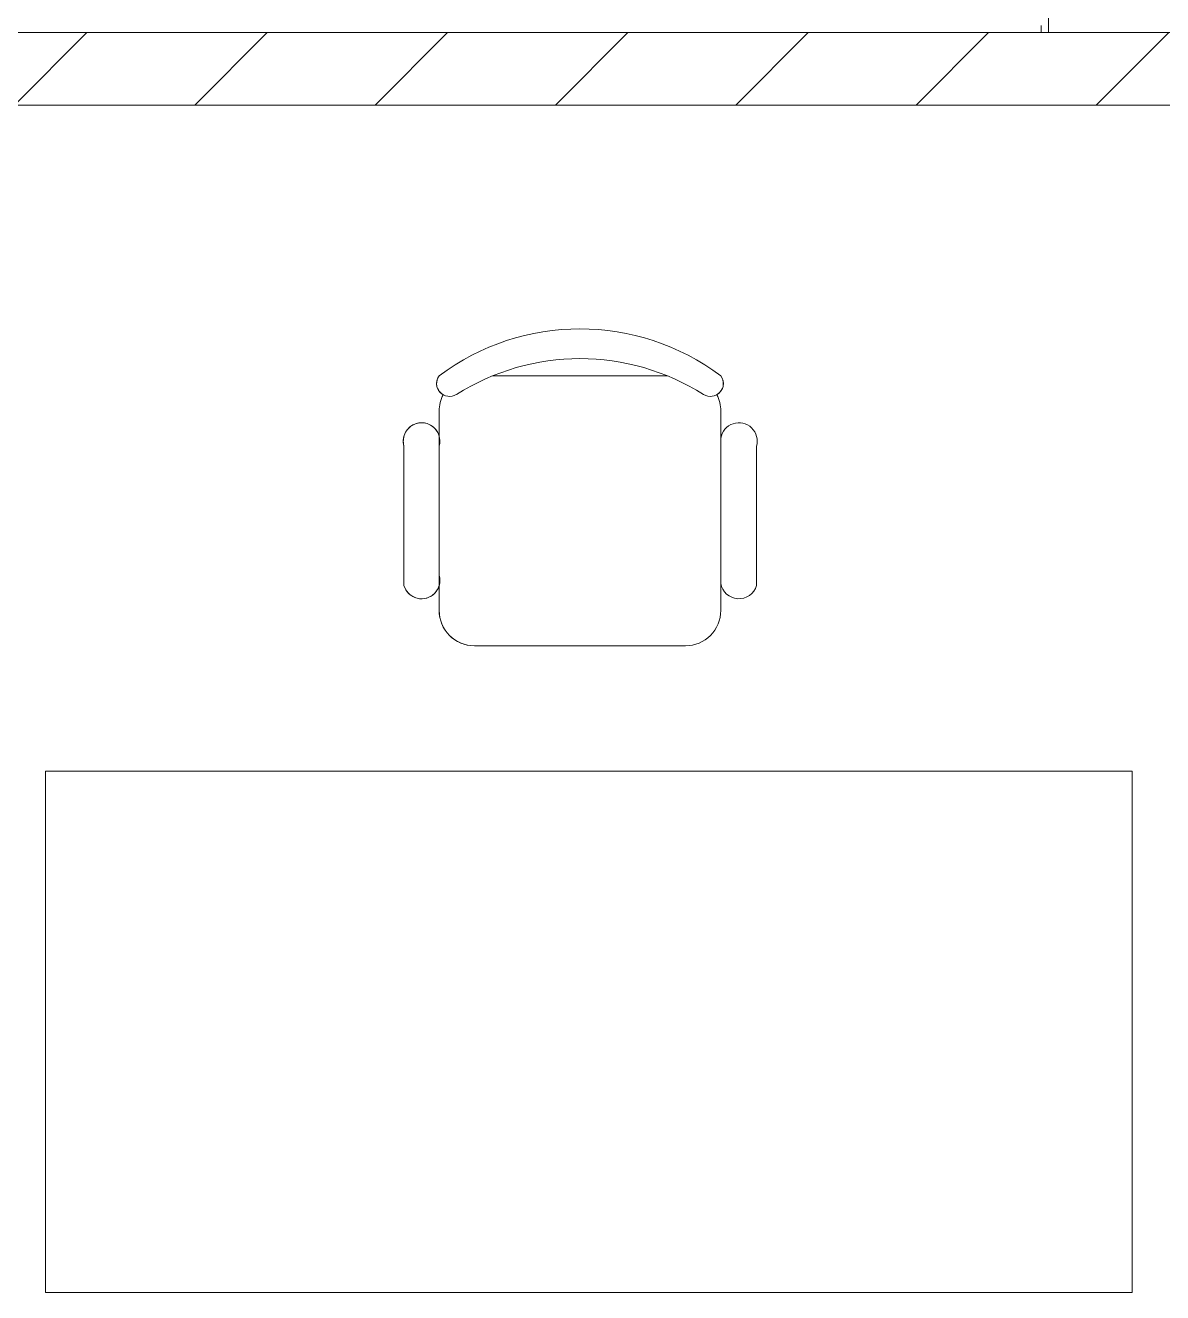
# Model space of a CAD drawing. Header units: millimetres. Extents: x 5357 to 201988, y -16345 to 109895.
# Drawn here: x 34740 to 36310, y 41797 to 43547 of the extents above; entities that cross this region are included whole.
import ezdxf

# ---------------------------------------------------------------- set-up
doc = ezdxf.new("R2010")
doc.units = ezdxf.units.MM
for name, color, linetype, lineweight in [('0-1', 7, 'Continuous', 5), ('A-FLOR-1', 10, 'Continuous', 9), ('A-WALL-1', 9, 'Continuous', 18), ('A-WALL-2', 53, 'Continuous', 9), ('A-WALL-PATT-1', 10, 'Continuous', 9), ('I-FURN', 30, 'Continuous', 9), ('I-FURN-1', 53, 'Continuous', 9), ('I-WALL-3', 2, 'Continuous', 18)]:
    doc.layers.add(name, color=color, linetype=linetype, lineweight=lineweight)

# ---------------------------------------------------------------- blocks, each defined once
blk = doc.blocks.new('NCV_TKTC_KET CAU_rvt-1-TKCS_MB SÂN ĐƯỜNG NỘI BỘ')
at = {"layer": 'A-FLOR-1'}
for p, q in [((36142.56428701632, 43536.93603804487), (36152.56428701642, 43536.93603804487)), ((36152.56428701642, 43536.93603804487), (36142.56428701632, 43536.93603804487)), ((36142.56428701632, 43536.93603804487), (36152.56428701642, 43536.93603804487))]:
    blk.add_line(p, q, dxfattribs=at)
blk = doc.blocks.new('BAN LV A - BAN LV A_dwg_ban hoc2-348006-TKCS_MB SÂN ĐƯỜNG NỘI BỘ')
at = {"layer": 'I-FURN'}
for p, q in [((145.8000000491884, 437.3999999994121), (-145.7999999508175, 437.3999999994121)), ((-194.3999999508233, 388.7999999994063), (-194.3999999508233, 113.3999999994267)), ((194.4000000491942, 113.3999999994267), (194.4000000491942, 388.7999999994063)), ((-242.9999999508145, 354.3749999994179), (-242.9999999508145, 161.9999999994179)), ((194.4000000491797, 351.3757553948672), (194.4000000491797, 150.8242446039512)), ((243.6801686649415, 161.9999999994179), (243.6801686649415, 354.3749999994179)), ((-120.5298587671423, 64.79999999940628), (120.5298588654841, 64.79999999940628))]:
    blk.add_line(p, q, dxfattribs=at)
at = {"layer": 'I-FURN', "flags": 128}
blk.add_lwpolyline([(-737.8150405671914, 610.5353938736226), (-737.8150405671914, 1330.535393873623), (-154.9431506174151, 1330.535393873623), (762.1849594328087, 1330.535393873623), (762.1849594328087, 610.5353938736226)], close=True, dxfattribs=at)
at = {"layer": 'I-FURN'}
for centre, radius, start, end in [((-145.7999999508211, 388.7999999994099), 48.60000000000216, 89.99999999999568, 180.0000000000043), ((145.800000049192, 388.7999999994099), 48.60000000000219, 359.9999999999952, 90.0000000000043), ((-218.6999999508116, 347.2874999994128), 25.31250000000427, 343.7397952916785, 163.7397952916788), ((219.3801686649386, 347.2874999994126), 25.31250000000423, 16.26020470832171, 170.7053702255697), ((-218.6999999508127, 154.9124999994087), 25.3125000000044, 163.739795291669, 16.2602047083138), ((219.3801686649367, 154.9124999994186), 25.31250000000439, 189.2946297744589, 16.26020470830749), ((-145.7999999508131, 113.3999999994265), 48.60000000001016, 179.9999999999997, 207.5844408367728), ((145.8000000491841, 113.3999999994265), 48.60000000001017, 332.4155591632268, 2.345495468798946e-13), ((-180.1520703729954, 75.41623655191871), 17.76817311357039, 57.97258749498248, 216.6900645609431), ((4.919120065041804e-08, 359.2578140298645), 318.1711035117401, 237.5757525045794, 302.4242474954174), ((180.1520704082265, 75.41623651244078), 17.76817311357041, 323.3099353567446, 122.0274122649726), ((4.995429967173209e-08, 323.9999999999981), 324.0000000000084, 233.1301023535474, 306.8698976287837)]:
    blk.add_arc(centre, radius, start, end, dxfattribs=at)
blk = doc.blocks.new('BAN LV A - BAN LV A_dwg-348005-TKCS_MB SÂN ĐƯỜNG NỘI BỘ')
at = {"extrusion": (0, 0, -1), "zscale": -1, "rotation": 180}
blk.add_blockref('BAN LV A - BAN LV A_dwg_ban hoc2-348006-TKCS_MB SÂN ĐƯỜNG NỘI BỘ', (-729.039550621761, 1383.720097173631), dxfattribs=at)
blk = doc.blocks.new('BAN LV A - BAN LV A-348231-TKCS_MB SÂN ĐƯỜNG NỘI BỘ')
at = {"layer": 'I-FURN-1'}
for p, q in [((534.6395506709376, 1270.320097174205), (534.6395506709376, 1235.895097174274)), ((923.4395506709552, 1232.895852569769), (923.4395506709552, 1270.320097174205)), ((486.0395506709464, 1221.720097174213), (486.0395506709464, 1029.345097174213)), ((972.7197192867026, 1029.345097174213), (972.7197192867026, 1221.720097174214)), ((923.4395506709552, 994.9200971742212), (923.4395506709552, 1032.344341778675)), ((534.6395506709376, 1029.345097174163), (534.6395506709376, 994.9200971742212)), ((583.2395506709399, 946.320097174219), (874.839550670953, 946.320097174219)), ((1491.22451005457, 773.1847033000087), (-8.7754899454305, 773.1847033000087)), ((-8.7754899454305, 773.1847033000087), (-8.7754899454305, 53.18470330000858)), ((1491.22451005457, 53.18470330000858), (1491.22451005457, 773.1847033000087)), ((-8.7754899454305, 53.18470330000858), (1491.22451005457, 53.18470330000858))]:
    blk.add_line(p, q, dxfattribs=at)
for centre, radius, start, end in [((729.0395506717153, 1059.720097173632), 324.0000000000089, 53.13010237121553, 126.8698976464519), ((548.8874802487657, 1308.303860621713), 17.76817311357042, 143.3099354390576, 240.5960264623143), ((909.1916210299876, 1308.30386066119), 17.76817311357039, 299.4039736592566, 36.69006464325687), ((583.2395506709489, 1270.320097174204), 48.60000000001117, 152.4155591632453, 179.9999999999992), ((874.8395506709456, 1270.320097174205), 48.60000000000969, 359.9999999999989, 27.58444091388495), ((510.3395506709483, 1228.807597174222), 25.31250000000442, 16.26020470843193, 196.2602047083298), ((948.4197192866976, 1228.807597174213), 25.31250000000447, 343.7397952916936, 170.7053702253349), ((948.4197192866997, 1036.432597174218), 25.31250000000415, 189.2946297746325, 343.739795291678), ((510.3395506709493, 1036.432597174218), 25.31250000000417, 196.2602047083208, 343.7397952915606), ((583.2395506709399, 994.9200971742212), 48.60000000000232, 179.9999999999996, 269.9999999999993), ((874.839550670953, 994.9200971742213), 48.6000000000023, 269.9999999999992, 359.9999999999992)]:
    blk.add_arc(centre, radius, start, end, dxfattribs=at)
blk.add_blockref('BAN LV A - BAN LV A_dwg-348005-TKCS_MB SÂN ĐƯỜNG NỘI BỘ', (0, 0))
blk = doc.blocks.new('NCV_TKTC_TANG 1_rvt-1-TKCS_MB SÂN ĐƯỜNG NỘI BỘ')
at = {"layer": 'A-WALL-PATT-1'}
h = blk.add_hatch(dxfattribs=at)
h.set_pattern_fill('FP_1', color=256, style=0, pattern_type=2)
h.set_pattern_definition([(45, (0, 0), (-124.4507934888324, 124.4507934888324), [])])
h.paths.add_polyline_path([(36277.56428701643, 43436.93603804473), (36952.56428701415, 43436.93603804473), (36952.56428701415, 43536.93603804491), (33852.56428701644, 43536.93603804491), (33852.63561799398, 43436.93603804473), (35836.91301387203, 43436.93603804473)])
at = {"layer": 'A-WALL-1'}
for p, q in [((36952.56428701407, 43536.93603804465), (33852.56428701642, 43536.93603804472)), ((33852.56428701642, 43436.93603804471), (36952.56428701407, 43436.93603804465))]:
    blk.add_line(p, q, dxfattribs=at)
at = {"layer": 'A-WALL-2'}
blk.add_line((36152.56428701642, 43536.93603804467), (36152.56428701643, 45236.9360380447), dxfattribs=at)
at = {"layer": 'I-FURN-1'}
blk.add_blockref('BAN LV A - BAN LV A-348231-TKCS_MB SÂN ĐƯỜNG NỘI BỘ', (34776.90986773465, 41744.15829217016), dxfattribs=at)

msp = doc.modelspace()

# ---------------------------------------------------------------- linework, layer by layer
at = {"layer": 'I-WALL-3'}
for p, q in [((33652.56428701634, 43536.9360380454), (36142.56428701632, 43536.93603804539)), ((36142.56428701632, 43536.93603804539), (36142.56428701632, 43546.93603804539))]:
    msp.add_line(p, q, dxfattribs=at)

# ---------------------------------------------------------------- block references
at = {"layer": '0-1'}
for name in ['NCV_TKTC_KET CAU_rvt-1-TKCS_MB SÂN ĐƯỜNG NỘI BỘ', 'NCV_TKTC_TANG 1_rvt-1-TKCS_MB SÂN ĐƯỜNG NỘI BỘ']:
    msp.add_blockref(name, (0, 0), dxfattribs=at)

doc.saveas('drawing.dxf')
